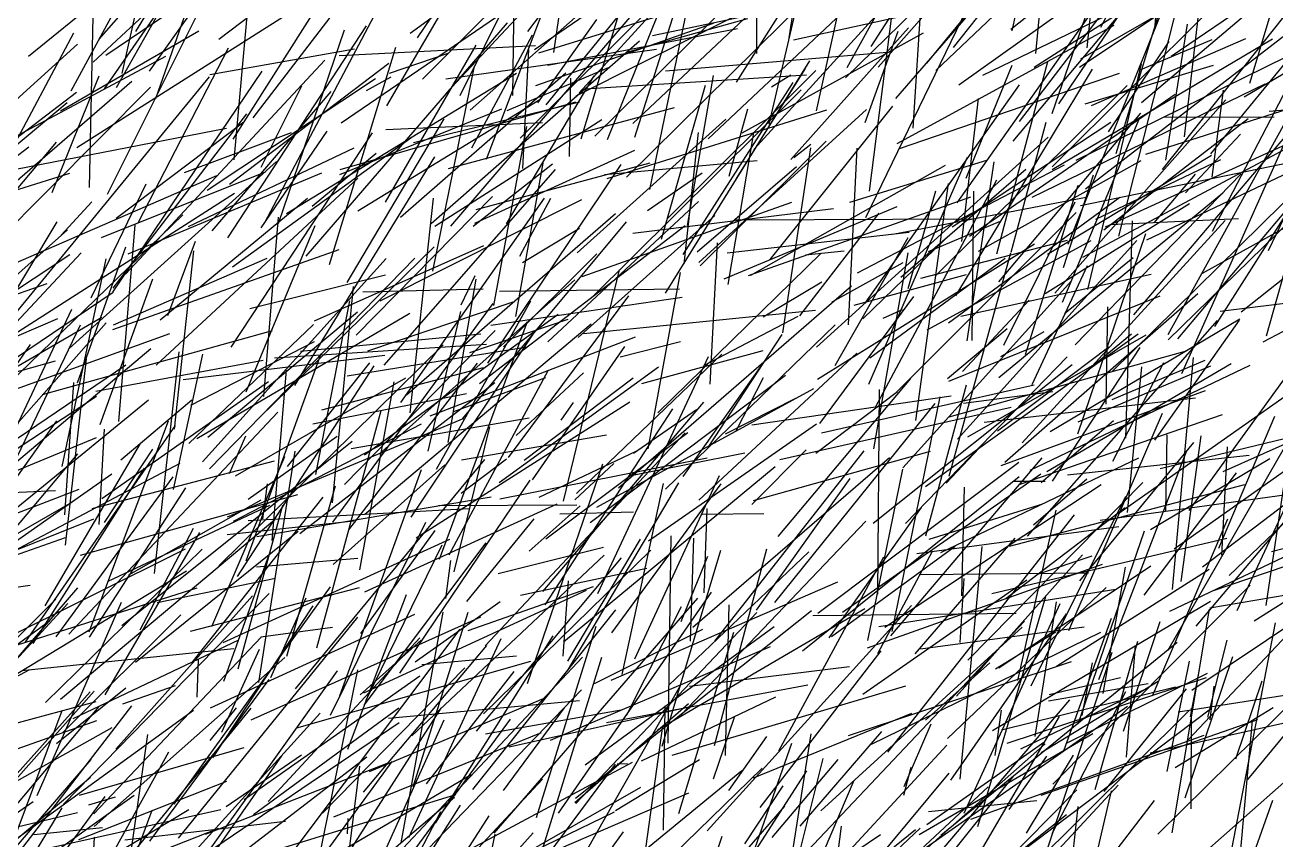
# Model space of a CAD drawing. Header units: metres. Extents: x 0 to 1019, y 0 to 619.
# Drawn here: x 664.8 to 769.9, y 360 to 428.6 of the extents above; entities that cross this region are included whole.
import ezdxf

# ---------------------------------------------------------------- set-up
doc = ezdxf.new("R2010")
doc.units = ezdxf.units.M

msp = doc.modelspace()

# ---------------------------------------------------------------- linework, layer by layer
at = {"color": 78}
for p, q in [((674.14, 428), (686.12, 447.96)), ((725.81, 407.52), (742.16, 416.76))]:
    msp.add_line(p, q, dxfattribs=at)
at = {"color": 142}
for p, q in [((671.06, 427.36), (686.02, 444.57)), ((756.64, 387.45), (772.21, 398.41))]:
    msp.add_line(p, q, dxfattribs=at)
at = {"color": 144}
for p, q in [((742.81, 426.66), (757.08, 444.74)), ((700.41, 416.48), (719.39, 421.62)), ((681.84, 387.2), (701.71, 395.49)), ((751.48, 374.64), (764.31, 382.82)), ((691.36, 350.79), (705.6, 370.19)), ((718.52, 347.18), (730.49, 365.84))]:
    msp.add_line(p, q, dxfattribs=at)
at = {"color": 194}
msp.add_line((747.74, 428.06), (751.51, 445), dxfattribs=at)
at = {"color": 32}
for p, q in [((749.73, 426.17), (751.63, 445.3)), ((729.02, 427.49), (730.92, 439.66)), ((716.65, 398.41), (726.83, 401.19)), ((769.54, 384.29), (788.3, 389.18)), ((646.97, 350.36), (665.51, 363.28))]:
    msp.add_line(p, q, dxfattribs=at)
at = {"color": 29}
for p, q in [((759.73, 428.22), (761.24, 444.75)), ((665.1, 425.95), (678.1, 436.46)), ((726.27, 379.36), (734.13, 390.43)), ((652.57, 350.44), (670.31, 365.33))]:
    msp.add_line(p, q, dxfattribs=at)
at = {"color": 12}
for p, q in [((697.8, 427.47), (707.95, 442.54)), ((752.46, 410.14), (760.49, 430.08)), ((731.74, 394.28), (749.61, 398.3)), ((719.95, 370.57), (735.45, 386.85))]:
    msp.add_line(p, q, dxfattribs=at)
at = {"color": 75}
for p, q in [((733.9, 424.98), (743.82, 443.09)), ((680.31, 391.25), (697.57, 408.94)), ((700.46, 384.01), (708.76, 399.51)), ((684.47, 373.27), (687.52, 392.74))]:
    msp.add_line(p, q, dxfattribs=at)
at = {"color": 133}
for p, q in [((672.5, 423.31), (683.19, 442.15)), ((693.52, 423.05), (695.57, 424.21)), ((686.39, 351.27), (700.9, 363.65))]:
    msp.add_line(p, q, dxfattribs=at)
at = {"color": 68}
for p, q in [((695.21, 421.75), (706.84, 441.67)), ((671.51, 423.19), (680.14, 435.67)), ((713.5, 415.98), (726.32, 417.16)), ((742.6, 365.06), (752.31, 379.05)), ((677.63, 357.3), (696.26, 369.91)), ((691.92, 360.55), (691.97, 361.85))]:
    msp.add_line(p, q, dxfattribs=at)
at = {"color": 253}
msp.add_line((711.37, 422.85), (728.96, 442.15), dxfattribs=at)
at = {"color": 201}
for p, q in [((741.35, 424.74), (759.72, 442.24)), ((703.7, 400.12), (714.91, 416.82)), ((765.98, 382.28), (773.9, 389.87)), ((693.03, 377.4), (699.29, 386.05)), ((751.11, 360.58), (757.3, 372.51))]:
    msp.add_line(p, q, dxfattribs=at)
at = {"color": 221}
for p, q in [((747.65, 428.2), (764.89, 441.98)), ((753.13, 417.2), (770.82, 425.9)), ((652.86, 379.66), (665.26, 381.46)), ((650.89, 357.97), (669.22, 362.35))]:
    msp.add_line(p, q, dxfattribs=at)
at = {"color": 151}
for p, q in [((670.54, 425.42), (687.14, 440.93)), ((718.62, 424.71), (737.58, 426.31)), ((748.86, 400.85), (753.31, 415.08)), ((731.58, 395.05), (739.49, 405.72))]:
    msp.add_line(p, q, dxfattribs=at)
at = {"color": 179}
for p, q in [((672.99, 424.48), (676.61, 440.85)), ((705.79, 422.63), (706.04, 441.3)), ((680.17, 393.91), (692.74, 404.44)), ((761.23, 381.1), (762.98, 400.61)), ((711.02, 388.64), (714.29, 391.68))]:
    msp.add_line(p, q, dxfattribs=at)
at = {"color": 150}
for p, q in [((675.28, 424.67), (686.99, 441.21)), ((733.76, 424.12), (744.77, 434.89)), ((727.53, 423.36), (729.15, 424.36)), ((740.49, 385.6), (743.91, 398.31)), ((671.5, 386.73), (675.57, 392.89)), ((658.55, 365.73), (670.86, 370.07))]:
    msp.add_line(p, q, dxfattribs=at)
at = {"color": 180}
for p, q in [((726.31, 426.16), (726.31, 440.93)), ((697.19, 395.96), (699.13, 414))]:
    msp.add_line(p, q, dxfattribs=at)
at = {"color": 64}
for p, q in [((736.48, 425.02), (750.28, 440.59)), ((725.29, 359.7), (728.51, 364.59))]:
    msp.add_line(p, q, dxfattribs=at)
at = {"color": 113}
for p, q in [((740.57, 425.35), (753.63, 441.24)), ((663.03, 416.24), (681.76, 419.88)), ((656.23, 388.43), (673.3, 399.98)), ((756.21, 391.9), (760.49, 400.17)), ((741.57, 358.85), (752.61, 371.82))]:
    msp.add_line(p, q, dxfattribs=at)
at = {"color": 206}
for p, q in [((668.7, 423.02), (677.5, 439.33)), ((678.56, 411.63), (692.46, 418.22)), ((699.39, 391.22), (707.3, 405.37)), ((760.76, 365.79), (762.64, 375.06))]:
    msp.add_line(p, q, dxfattribs=at)
at = {"color": 248}
for p, q in [((681.11, 427.36), (698.14, 440.34)), ((708.73, 425.19), (724.69, 428.27)), ((735.4, 405.18), (748.37, 423.54)), ((721.29, 409.48), (729.64, 416.66)), ((691.27, 372.17), (698.12, 391.18)), ((716.05, 375.26), (723.17, 390.67)), ((722.75, 367.99), (727.13, 384.53))]:
    msp.add_line(p, q, dxfattribs=at)
at = {"color": 189}
for p, q in [((737.99, 422.38), (753.24, 440.03)), ((760.87, 402.09), (773, 413.95)), ((756, 411.79), (766.78, 412.3)), ((749.89, 382.39), (754.48, 383.94)), ((662.66, 356.74), (667.95, 370.93)), ((740.58, 361.33), (750.51, 368.31))]:
    msp.add_line(p, q, dxfattribs=at)
at = {"color": 8}
for p, q in [((675.81, 422.39), (681.56, 438.77)), ((744.92, 409.55), (758.59, 417.16)), ((722.37, 398.36), (722.99, 410.24)), ((739.61, 375.69), (748.01, 385.41)), ((686.76, 358.28), (701.37, 377.77))]:
    msp.add_line(p, q, dxfattribs=at)
at = {"color": 249}
for p, q in [((701.38, 422.64), (709.48, 438.97)), ((683.23, 363.43), (697.98, 373.84))]:
    msp.add_line(p, q, dxfattribs=at)
at = {"color": 190}
for p, q in [((708.6, 421.85), (722.5, 438.94)), ((674.34, 411.98), (681.91, 426.64)), ((659.79, 390.08), (670.83, 397.34))]:
    msp.add_line(p, q, dxfattribs=at)
at = {"color": 170}
for p, q in [((715.87, 420.27), (735.27, 438.53)), ((670.23, 414.89), (670.55, 429.27)), ((743.96, 401.99), (746.25, 417.06)), ((707.46, 390.31), (715.22, 401.52)), ((712.87, 388.03), (731.08, 397.99)), ((742.32, 368.58), (755.65, 381.26)), ((684.02, 362.19), (696.23, 371.15))]:
    msp.add_line(p, q, dxfattribs=at)
at = {"color": 118}
for p, q in [((727.35, 420.21), (731.73, 439.08)), ((735.9, 426.74), (741.44, 435.32)), ((734.1, 413.65), (745.63, 417.2)), ((687.66, 369.47), (707.32, 375.07))]:
    msp.add_line(p, q, dxfattribs=at)
at = {"color": 159}
for p, q in [((747.83, 418.8), (764.29, 438.43)), ((692.79, 412.92), (708.08, 422.28)), ((704.21, 404.98), (706.97, 420.01))]:
    msp.add_line(p, q, dxfattribs=at)
at = {"color": 203}
for p, q in [((700.23, 422.86), (714.06, 437.65)), ((692.64, 402.49), (704.08, 414.13)), ((715.72, 390.69), (725.28, 392.6))]:
    msp.add_line(p, q, dxfattribs=at)
at = {"color": 146}
msp.add_line((707.63, 426.51), (723.24, 437.23), dxfattribs=at)
at = {"color": 193}
for p, q in [((753.42, 425.01), (772.75, 438)), ((661.28, 417.72), (676.64, 425.93)), ((753.04, 401.68), (766.99, 416.05)), ((735.63, 376.82), (738.56, 391.21)), ((761.44, 366.13), (769.69, 371.19))]:
    msp.add_line(p, q, dxfattribs=at)
at = {"color": 141}
for p, q in [((755.19, 428.38), (760.23, 437.85)), ((720.48, 411.69), (722.67, 424.32)), ((673.55, 382.32), (684.65, 388.63)), ((731.68, 362.5), (748.58, 377.93))]:
    msp.add_line(p, q, dxfattribs=at)
at = {"color": 99}
for p, q in [((756.48, 417.74), (762.53, 437.5)), ((723.67, 394.18), (729.59, 397.17)), ((652.49, 377.04), (672.12, 390.83)), ((722.66, 365.17), (724.42, 370.37)), ((763.61, 346.48), (769.65, 363.39))]:
    msp.add_line(p, q, dxfattribs=at)
at = {"color": 110}
for p, q in [((761.12, 425.93), (777.86, 437.4)), ((690.69, 386.77), (704.15, 405.15)), ((755.04, 373.53), (762.41, 392.71)), ((678.52, 356.69), (691.07, 374.26)), ((709.88, 355.43), (719.88, 373.03)), ((727.72, 354.45), (736.68, 360.5))]:
    msp.add_line(p, q, dxfattribs=at)
at = {"color": 176}
for p, q in [((767.71, 423.68), (771.8, 437.32)), ((753.48, 413.39), (773.21, 417.46)), ((693.19, 406.13), (703.32, 406.38)), ((720.72, 376.76), (721.01, 385.42)), ((656.06, 356.11), (670.63, 372.56))]:
    msp.add_line(p, q, dxfattribs=at)
at = {"color": 126}
for p, q in [((671.62, 426.02), (686.53, 436.16)), ((684.67, 411.51), (690.2, 419.62)), ((678.11, 398.75), (695.04, 400.81))]:
    msp.add_line(p, q, dxfattribs=at)
at = {"color": 81}
for p, q in [((697.19, 427.88), (709.74, 437.13)), ((735.76, 414.6), (738.29, 434.46)), ((687.96, 401.13), (703.1, 402.58)), ((685.78, 400.58), (703.58, 401.73))]:
    msp.add_line(p, q, dxfattribs=at)
at = {"color": 71}
for p, q in [((698.22, 424.01), (710.71, 436.57)), ((728.49, 402.69), (730.84, 418.24)), ((700.87, 382.58), (703.88, 394.77)), ((758.83, 380.61), (766.6, 390.91)), ((749.34, 373), (757.3, 388.94)), ((715.38, 370.55), (719.96, 379.68)), ((653.72, 367.09), (670.81, 371.69)), ((716.19, 353.67), (718.41, 369.64)), ((724.95, 355.97), (729.24, 368.19))]:
    msp.add_line(p, q, dxfattribs=at)
at = {"color": 4}
for p, q in [((743.27, 423.52), (762.37, 437.15)), ((703.34, 370.65), (717.4, 384.4))]:
    msp.add_line(p, q, dxfattribs=at)
at = {"color": 145}
for p, q in [((754.05, 426.65), (755.07, 436.25)), ((753.26, 394.19), (758.99, 411.03)), ((657.79, 368.37), (668.41, 379.92))]:
    msp.add_line(p, q, dxfattribs=at)
at = {"color": 91}
for p, q in [((682.4, 417.22), (684, 435.21)), ((752.4, 390.75), (767.65, 392.38)), ((721.7, 387.44), (726.9, 387.48))]:
    msp.add_line(p, q, dxfattribs=at)
at = {"color": 209}
for p, q in [((702.23, 421.39), (717.95, 435.33)), ((704.72, 388.72), (722.13, 392.17)), ((763.63, 358.73), (782.87, 375.78))]:
    msp.add_line(p, q, dxfattribs=at)
at = {"color": 184}
for p, q in [((703.58, 417.27), (710.64, 435.77)), ((731.25, 392.55), (738.12, 397.75)), ((669.39, 363.81), (683.22, 367.82))]:
    msp.add_line(p, q, dxfattribs=at)
at = {"color": 196}
for p, q in [((711.54, 419), (716.58, 435.72)), ((694.58, 392.48), (711.01, 407.14)), ((678.86, 374.97), (689.87, 388.87))]:
    msp.add_line(p, q, dxfattribs=at)
at = {"color": 17}
for p, q in [((715.36, 415.76), (735.35, 435.54)), ((760.39, 416.42), (770.58, 429.23)), ((767.24, 422.52), (771.61, 425.09)), ((692.22, 392.94), (707.17, 395.52)), ((681.46, 376.64), (700.5, 385.34)), ((706.45, 380.63), (717.07, 382.9))]:
    msp.add_line(p, q, dxfattribs=at)
at = {"color": 191}
for p, q in [((684, 420.75), (694.92, 435.06)), ((742.42, 398.6), (760.18, 405.8)), ((749.25, 391.13), (767.76, 399.97)), ((701.54, 358.91), (715.85, 366.58))]:
    msp.add_line(p, q, dxfattribs=at)
at = {"color": 5}
for p, q in [((709.26, 426.24), (710.42, 434.37)), ((705.43, 392.2), (715.54, 405.78)), ((753.88, 399.37), (757.78, 402.6)), ((686.81, 375.49), (690.91, 389.8)), ((741.77, 360.43), (761.6, 376.67)), ((698.56, 364.75), (705.9, 374.2))]:
    msp.add_line(p, q, dxfattribs=at)
at = {"color": 165}
for p, q in [((712.7, 419.21), (728.37, 434.69)), ((735.46, 412.36), (744.97, 432)), ((762.31, 414.45), (766.94, 419.39)), ((699.57, 388.16), (711.17, 388.21))]:
    msp.add_line(p, q, dxfattribs=at)
at = {"color": 18}
for p, q in [((716.05, 419.13), (720.85, 434.32)), ((729.91, 404.1), (736.59, 412.74)), ((709.85, 395.32), (710.9, 396.83))]:
    msp.add_line(p, q, dxfattribs=at)
at = {"color": 214}
msp.add_line((717.32, 414.73), (721.32, 434.23), dxfattribs=at)
at = {"color": 215}
for p, q in [((671.75, 414.33), (681.2, 433.24)), ((766.07, 358.55), (769.87, 378.3))]:
    msp.add_line(p, q, dxfattribs=at)
at = {"color": 171}
msp.add_line((691.39, 420.33), (709.99, 433.07), dxfattribs=at)
at = {"color": 49}
for p, q in [((722.22, 419), (737.17, 433.09)), ((729.41, 417.43), (730.84, 418.54)), ((681.53, 373.39), (685.32, 384.04)), ((755.4, 372.34), (757.27, 382.97)), ((683.81, 370.14), (703.12, 378.79)), ((664.54, 374.28), (682.36, 376.14))]:
    msp.add_line(p, q, dxfattribs=at)
at = {"color": 83}
for p, q in [((724.59, 423.76), (730.79, 433.54)), ((700.59, 411.64), (716, 429.62)), ((702.99, 398.43), (720.27, 411.69)), ((723.8, 409.4), (739.09, 411.14)), ((683.58, 386.9), (702.14, 387.9)), ((690.7, 348.11), (692.95, 366.25))]:
    msp.add_line(p, q, dxfattribs=at)
at = {"color": 238}
for p, q in [((726.05, 418.1), (739.72, 433.1)), ((741.29, 407.44), (757.4, 423.46)), ((712.31, 386.73), (728.72, 399.13)), ((732.57, 377.15), (742.97, 384.75)), ((685.24, 363.27), (697.99, 377.03)), ((675.05, 354.65), (689.62, 370.7))]:
    msp.add_line(p, q, dxfattribs=at)
at = {"color": 72}
for p, q in [((731.32, 421.33), (733.9, 433.13)), ((705.27, 411.84), (712.63, 424.28)), ((711.63, 407.41), (729.23, 413.66))]:
    msp.add_line(p, q, dxfattribs=at)
at = {"color": 11}
for p, q in [((745.3, 424.34), (763.46, 433.13)), ((672.19, 406.09), (684.74, 424.68)), ((756.09, 399.36), (774.04, 417.05)), ((667.93, 391.45), (671.64, 408.89)), ((687.55, 372.74), (703.46, 392.02)), ((719.94, 378.4), (722.17, 383.9)), ((688.72, 354.54), (692.77, 374.34)), ((703.51, 368.97), (714.89, 370.97))]:
    msp.add_line(p, q, dxfattribs=at)
at = {"color": 57}
for p, q in [((751.1, 421.12), (755.58, 434.04)), ((680.12, 414.68), (694.25, 424.07)), ((745.41, 395.17), (763.16, 397.21)), ((700.16, 380.34), (700.59, 383.53)), ((662.14, 375.79), (679.29, 381.25)), ((693.25, 364.05), (703.63, 376.39))]:
    msp.add_line(p, q, dxfattribs=at)
at = {"color": 233}
for p, q in [((753.53, 425.7), (766.5, 433.23)), ((708.57, 385.35), (720.51, 394.31)), ((691.94, 367.67), (696.86, 380.69))]:
    msp.add_line(p, q, dxfattribs=at)
at = {"color": 112}
for p, q in [((764.45, 417.72), (777.24, 433.35)), ((735.72, 398.35), (743.99, 417.45)), ((690.64, 388.37), (692.41, 406.57)), ((655.66, 380.95), (668.8, 388.46)), ((738.64, 363.81), (739.27, 366.16))]:
    msp.add_line(p, q, dxfattribs=at)
at = {"color": 98}
for p, q in [((682.32, 418.97), (691.06, 432.78)), ((751.66, 421.92), (758.54, 432.06)), ((742.47, 390.63), (747.64, 409.4)), ((730.57, 355.91), (734.49, 365.06)), ((731.13, 342.85), (733.4, 361.21))]:
    msp.add_line(p, q, dxfattribs=at)
at = {"color": 7}
for p, q in [((739.43, 419.89), (740.24, 432.48)), ((684.89, 397.32), (686.11, 412.41)), ((723.96, 364.21), (727.15, 368.74)), ((699.3, 355.5), (708.28, 365.14)), ((740.72, 362.44), (749.81, 363.37))]:
    msp.add_line(p, q, dxfattribs=at)
at = {"color": 21}
for p, q in [((743.14, 413.61), (756.33, 432.34)), ((673.21, 360.05), (686.71, 361.62))]:
    msp.add_line(p, q, dxfattribs=at)
at = {"color": 109}
for p, q in [((707.98, 426.21), (723.6, 431.04)), ((673.48, 409.33), (689.75, 416.14)), ((755.64, 396.68), (755.79, 404.85)), ((722.76, 376.76), (735.33, 392.76)), ((747.89, 390.2), (750.52, 390.21)), ((666.55, 371.6), (679.71, 384.49)), ((718.91, 373.05), (730.66, 384.27)), ((746.62, 374.52), (759.39, 383.1)), ((764.38, 370.13), (764.73, 372.98))]:
    msp.add_line(p, q, dxfattribs=at)
at = {"color": 204}
for p, q in [((711.12, 422.61), (729.39, 431.8)), ((657.74, 414.21), (669.15, 422.92)), ((768.08, 378.46), (777.67, 384.54))]:
    msp.add_line(p, q, dxfattribs=at)
at = {"color": 207}
for p, q in [((713.76, 418.92), (718.79, 431.43)), ((712.35, 405.56), (730.02, 423.12)), ((739.93, 382.36), (754.17, 382.49))]:
    msp.add_line(p, q, dxfattribs=at)
at = {"color": 237}
msp.add_line((717.53, 427.68), (736.42, 431.66), dxfattribs=at)
at = {"color": 131}
for p, q in [((729.39, 427.3), (746.92, 431.16)), ((686.11, 411.88), (691.67, 428.14)), ((683.57, 388.69), (691.04, 394))]:
    msp.add_line(p, q, dxfattribs=at)
at = {"color": 211}
for p, q in [((748.37, 420.45), (756.39, 430.95)), ((717.11, 412.95), (721.72, 416.14)), ((748.43, 389.95), (765.41, 395.82)), ((722.12, 360.8), (739.3, 379.76)), ((735.94, 368.09), (755.2, 377.51)), ((690.75, 361.98), (708.2, 369.08)), ((702.82, 353.29), (704.31, 360.52))]:
    msp.add_line(p, q, dxfattribs=at)
at = {"color": 34}
for p, q in [((749.61, 425.02), (759.66, 431.46)), ((667.85, 410.89), (670.44, 413.68)), ((676.82, 404.14), (679.15, 410.37)), ((736.91, 403.9), (738.55, 404.63)), ((757.37, 366.99), (758.11, 376.4)), ((701.5, 355.77), (720.59, 364.01))]:
    msp.add_line(p, q, dxfattribs=at)
at = {"color": 55}
for p, q in [((669.16, 418.26), (687.91, 430.13)), ((756.72, 410.81), (761.75, 430.66)), ((741.76, 384.21), (758.39, 392.17)), ((697.61, 375.02), (704.74, 380.09)), ((668, 369.07), (677.91, 378.98)), ((752.33, 368.19), (764.15, 374.05)), ((705.47, 349.83), (725.03, 365.87))]:
    msp.add_line(p, q, dxfattribs=at)
at = {"color": 153}
for p, q in [((706.41, 419.03), (718.05, 430.66)), ((663.29, 417.3), (668.92, 427.9)), ((652.72, 408.98), (668.37, 422.04)), ((761.36, 384.51), (779.67, 397.5)), ((708.53, 379.81), (719.25, 396.29)), ((671.06, 386.56), (671.5, 394.57))]:
    msp.add_line(p, q, dxfattribs=at)
at = {"color": 2}
for p, q in [((707.07, 428.01), (708.83, 430.34)), ((684.52, 395.55), (699.19, 409.91))]:
    msp.add_line(p, q, dxfattribs=at)
at = {"color": 59}
for p, q in [((751.12, 416.63), (764.49, 429.98)), ((659.04, 417.69), (669.23, 426.95)), ((731.71, 352.75), (742.47, 365.65))]:
    msp.add_line(p, q, dxfattribs=at)
at = {"color": 1}
for p, q in [((684.98, 411.94), (694.4, 429.81)), ((755.58, 411.59), (770.8, 418.54)), ((687.5, 398.26), (699.24, 417.46)), ((764.19, 370.35), (765.82, 376.83)), ((744.28, 361.78), (763.88, 368.85))]:
    msp.add_line(p, q, dxfattribs=at)
at = {"color": 65}
for p, q in [((707.89, 422.02), (712.85, 429.03)), ((691.3, 416.41), (711.09, 422.11)), ((705.02, 401.49), (712.86, 409.33)), ((696.31, 374.06), (707.27, 390.28)), ((752.12, 367.62), (756.11, 378.68)), ((716.61, 366.69), (727.91, 372.06))]:
    msp.add_line(p, q, dxfattribs=at)
at = {"color": 70}
for p, q in [((715.38, 426.28), (725.54, 429.11)), ((729.15, 417.25), (739.04, 428.32)), ((699.64, 383.65), (707.02, 403.63)), ((682.33, 386.85), (698.14, 395.03)), ((740.55, 359.43), (757.43, 371.29))]:
    msp.add_line(p, q, dxfattribs=at)
at = {"color": 202}
for p, q in [((758.63, 422.03), (767.35, 429.45)), ((683.7, 404.73), (695.1, 407.54)), ((707.03, 373.19), (713.36, 391.66))]:
    msp.add_line(p, q, dxfattribs=at)
at = {"color": 13}
for p, q in [((762.22, 419.15), (763.44, 429.65)), ((746.47, 409.32), (750.75, 425.49)), ((731.3, 401.48), (750.79, 419.13)), ((746.53, 394.45), (755.86, 401.49))]:
    msp.add_line(p, q, dxfattribs=at)
at = {"color": 158}
for p, q in [((764.59, 411.23), (774.15, 429.63)), ((738.78, 386.65), (752.38, 400.67))]:
    msp.add_line(p, q, dxfattribs=at)
at = {"color": 122}
for p, q in [((667.79, 421.35), (679.41, 428.08)), ((670.38, 405.63), (675, 415.2)), ((672.21, 402.96), (691.21, 409.68)), ((766.79, 357.45), (767.95, 370.08))]:
    msp.add_line(p, q, dxfattribs=at)
at = {"color": 136}
msp.add_line((681.85, 410.66), (693.5, 428.5), dxfattribs=at)
at = {"color": 108}
for p, q in [((688.45, 409.13), (705.34, 428.74)), ((751.12, 416.42), (769.61, 427.4)), ((766.99, 404.44), (772.49, 408.81)), ((658.01, 397.68), (667.37, 400.32)), ((736.06, 386.67), (752.78, 400)), ((743.38, 376.65), (743.72, 382.03)), ((711.1, 363.1), (726.29, 379.15))]:
    msp.add_line(p, q, dxfattribs=at)
at = {"color": 74}
for p, q in [((707.72, 423.47), (722.66, 428.7)), ((704.64, 390.1), (718.05, 399.81)), ((714.05, 373.48), (733.1, 381.75))]:
    msp.add_line(p, q, dxfattribs=at)
at = {"color": 38}
for p, q in [((725.07, 419.48), (740.3, 427.89)), ((753.88, 421.94), (764.67, 425.17)), ((744.04, 393.92), (759.02, 402.5)), ((711.14, 389.18), (723.37, 400.89)), ((712.66, 373.19), (721.77, 377.77)), ((653.56, 347.28), (670.38, 366.81))]:
    msp.add_line(p, q, dxfattribs=at)
at = {"color": 192}
for p, q in [((735.4, 420.35), (738.17, 428.03)), ((654.44, 410.16), (665.14, 418.32)), ((700.36, 393.47), (702.71, 407.18)), ((746.83, 391.53), (763.99, 397.82)), ((707.73, 357.44), (713.27, 375.41)), ((680.37, 368.4), (682.6, 371.16)), ((739.67, 350.61), (753.19, 364.24))]:
    msp.add_line(p, q, dxfattribs=at)
at = {"color": 224}
for p, q in [((738.09, 418.6), (756.32, 428.54)), ((689, 395.03), (701.9, 397.58))]:
    msp.add_line(p, q, dxfattribs=at)
at = {"color": 76}
for p, q in [((753.9, 414.79), (771.03, 427.99)), ((735.79, 400.58), (747.17, 408.96)), ((678.74, 396.59), (689.14, 401.95))]:
    msp.add_line(p, q, dxfattribs=at)
at = {"color": 47}
msp.add_line((760.67, 417.2), (762.48, 428.63), dxfattribs=at)
at = {"color": 185}
msp.add_line((769.29, 409.6), (778.22, 428.33), dxfattribs=at)
at = {"color": 87}
for p, q in [((691.22, 425.98), (707.7, 426.82)), ((742.32, 398.83), (747.32, 403.05)), ((732.38, 377.04), (740.13, 388)), ((709.75, 387.45), (715.95, 387.62)), ((696.41, 359.79), (699.96, 379.19))]:
    msp.add_line(p, q, dxfattribs=at)
at = {"color": 177}
for p, q in [((695.11, 413.65), (702.73, 426.87)), ((691.28, 415.99), (704.89, 421.5)), ((721.43, 408.59), (735.51, 421.46)), ((725.59, 407.5), (744.29, 414.11)), ((701.6, 395.46), (715.36, 412.02))]:
    msp.add_line(p, q, dxfattribs=at)
at = {"color": 128}
for p, q in [((698.95, 411.87), (716.43, 427.22)), ((758.99, 417.71), (775.25, 422.89)), ((713.72, 415.65), (732.17, 421.42)), ((659.63, 385.81), (669.37, 389.52))]:
    msp.add_line(p, q, dxfattribs=at)
at = {"color": 139}
for p, q in [((702.35, 418.24), (707.44, 427.73)), ((699.26, 411.65), (713.29, 420.62)), ((670.76, 397.77), (684.82, 400.37))]:
    msp.add_line(p, q, dxfattribs=at)
at = {"color": 124}
for p, q in [((754.43, 421.8), (767.38, 427.43)), ((656.15, 404), (675.35, 423.32)), ((750.2, 390.08), (756.27, 395.3))]:
    msp.add_line(p, q, dxfattribs=at)
at = {"color": 48}
for p, q in [((755.84, 419.58), (760.94, 427.18)), ((750.71, 409.28), (764.51, 417.62)), ((660.85, 400.88), (667.53, 412)), ((677.39, 394.59), (678.99, 409.58)), ((743.71, 362.29), (751.79, 379.93)), ((747.34, 368.17), (764.09, 373.69)), ((690.37, 341.49), (707.5, 360.64))]:
    msp.add_line(p, q, dxfattribs=at)
at = {"color": 226}
for p, q in [((758.5, 424.78), (764.55, 427.33)), ((652.43, 352.55), (670.28, 372.48)), ((692.39, 353.19), (700.02, 370.15)), ((740.58, 347.31), (756.65, 364.66))]:
    msp.add_line(p, q, dxfattribs=at)
at = {"color": 241}
for p, q in [((680.35, 424.39), (692.51, 426.54)), ((670.46, 387.91), (685.78, 391.92)), ((697.42, 364.52), (702.04, 379.19)), ((735.56, 348.85), (752.31, 362.19))]:
    msp.add_line(p, q, dxfattribs=at)
at = {"color": 244}
for p, q in [((690.41, 408.43), (695.97, 426.69)), ((750.95, 394.37), (766.87, 403.85)), ((761.95, 381.76), (763.64, 394.03)), ((762.85, 372.64), (781.49, 385.13)), ((749.69, 368.75), (751.49, 380.05))]:
    msp.add_line(p, q, dxfattribs=at)
at = {"color": 10}
for p, q in [((695.43, 424.5), (700.36, 426.18)), ((684.65, 416.61), (688.07, 423.45)), ((692.84, 353.22), (711.56, 372.67))]:
    msp.add_line(p, q, dxfattribs=at)
at = {"color": 90}
for p, q in [((700.18, 424.02), (717.86, 426.52)), ((742.03, 353.8), (751.73, 370.42))]:
    msp.add_line(p, q, dxfattribs=at)
at = {"color": 95}
for p, q in [((706.63, 416.49), (707.15, 426.49)), ((666.3, 397.5), (685.6, 402.87))]:
    msp.add_line(p, q, dxfattribs=at)
at = {"color": 101}
for p, q in [((673.26, 407.61), (690.02, 425.59)), ((655.92, 370.5), (666.88, 378.46)), ((746.36, 374.44), (751.43, 377.55))]:
    msp.add_line(p, q, dxfattribs=at)
at = {"color": 229}
for p, q in [((682.01, 415.17), (695.39, 425.34)), ((720.2, 408.49), (721.41, 419.53))]:
    msp.add_line(p, q, dxfattribs=at)
at = {"color": 255}
for p, q in [((699.09, 407.86), (702.57, 425.1)), ((684.79, 387.05), (685.18, 389.97)), ((693.38, 380.91), (709.52, 388.3)), ((674.11, 374.99), (687.78, 386)), ((663.99, 358.74), (681.27, 362.6))]:
    msp.add_line(p, q, dxfattribs=at)
at = {"color": 15}
for p, q in [((705.33, 421.38), (713.83, 424.98)), ((736.13, 392.92), (739.02, 409.39)), ((693.29, 372.4), (711.99, 381.05)), ((740.05, 376.11), (753.8, 377.95)), ((754.72, 364.27), (758.31, 376.74)), ((727.59, 360.24), (733.12, 366.81))]:
    msp.add_line(p, q, dxfattribs=at)
at = {"color": 156}
for p, q in [((718.62, 406), (730.74, 425.54)), ((743.45, 404.07), (759.43, 407.6)), ((684.26, 383.01), (692.77, 383.74))]:
    msp.add_line(p, q, dxfattribs=at)
at = {"color": 119}
for p, q in [((718.81, 412.33), (731.27, 424.74)), ((738.39, 407.37), (748.89, 416.43)), ((762.53, 368.45), (775.66, 382.4)), ((668.64, 352.45), (676.9, 367.46))]:
    msp.add_line(p, q, dxfattribs=at)
at = {"color": 86}
for p, q in [((724.6, 415.66), (730.39, 424.9)), ((657.92, 382.92), (675.18, 397.03)), ((760.19, 391.27), (778.24, 395.65)), ((662.8, 383.77), (677.85, 391.72))]:
    msp.add_line(p, q, dxfattribs=at)
at = {"color": 123}
for p, q in [((743.03, 405.78), (754.5, 424.85)), ((721.54, 408.3), (732.13, 418.8)), ((657.39, 401.87), (668.58, 409.25)), ((701.48, 391.99), (713.67, 394.09)), ((682.72, 374.43), (686.48, 388.19))]:
    msp.add_line(p, q, dxfattribs=at)
at = {"color": 173}
for p, q in [((743.88, 415.67), (747.76, 425.17)), ((655.96, 408.38), (673.78, 423.84)), ((671.25, 410.69), (685.03, 416.22)), ((715.89, 411.06), (732.75, 413.13)), ((685.59, 385.23), (686.78, 399.54))]:
    msp.add_line(p, q, dxfattribs=at)
at = {"color": 46}
for p, q in [((754.1, 406.32), (758.63, 425.29)), ((668.53, 401.36), (685.94, 417.09))]:
    msp.add_line(p, q, dxfattribs=at)
at = {"color": 235}
for p, q in [((664.02, 404.3), (680.33, 424.2)), ((731.43, 379.12), (748.32, 391.8))]:
    msp.add_line(p, q, dxfattribs=at)
at = {"color": 167}
for p, q in [((667.1, 414.48), (671.04, 424.27)), ((719.75, 362.27), (724.38, 377.51)), ((726.01, 365.27), (739.33, 370.69))]:
    msp.add_line(p, q, dxfattribs=at)
at = {"color": 138}
for p, q in [((686.78, 412.7), (706.12, 424.5)), ((750.52, 405.98), (762.66, 413.56)), ((672.25, 403.35), (685.15, 408.96)), ((738.58, 391.34), (752.75, 407.04)), ((725.87, 394.95), (742.62, 397.37))]:
    msp.add_line(p, q, dxfattribs=at)
at = {"color": 178}
for p, q in [((696.37, 412.4), (710.26, 424.53)), ((764.55, 415.75), (765.5, 423.09)), ((757.31, 393.81), (757.87, 412.1)), ((742.45, 395.6), (762.4, 401.17)), ((715, 373.95), (718.46, 390))]:
    msp.add_line(p, q, dxfattribs=at)
at = {"color": 104}
for p, q in [((710.56, 417.51), (710.67, 424.08)), ((691.87, 406.92), (700.02, 420.66)), ((682, 390.84), (683.37, 394.02)), ((750.87, 372.26), (756.85, 373.7))]:
    msp.add_line(p, q, dxfattribs=at)
at = {"color": 88}
for p, q in [((711.83, 423.18), (730.48, 424.38)), ((662.07, 387.93), (669.48, 403.34)), ((653.3, 384.28), (665.27, 401.7)), ((658.63, 351.63), (673.78, 371.32)), ((705.02, 364.19), (710.15, 371.16))]:
    msp.add_line(p, q, dxfattribs=at)
at = {"color": 152}
for p, q in [((720.12, 409.27), (729.35, 423.72)), ((672.86, 392.01), (678.83, 397.03)), ((764.58, 380.98), (776.55, 385.04)), ((767.55, 365.12), (774.98, 374.13))]:
    msp.add_line(p, q, dxfattribs=at)
at = {"color": 195}
for p, q in [((738.28, 418.18), (756.77, 424.52)), ((739.74, 384.13), (756.71, 386.39)), ((704.24, 360.6), (721.34, 380.38))]:
    msp.add_line(p, q, dxfattribs=at)
at = {"color": 222}
msp.add_line((749.42, 414.08), (769.01, 423.62), dxfattribs=at)
at = {"color": 166}
for p, q in [((680.54, 411.25), (690.54, 422.97)), ((689.76, 396.21), (703.34, 399.77))]:
    msp.add_line(p, q, dxfattribs=at)
at = {"color": 130}
for p, q in [((718.3, 410.55), (722, 423.51)), ((740.08, 407.28), (752.4, 410.48)), ((756.14, 397.07), (763.97, 400.39)), ((765.37, 383.97), (765.84, 393.09))]:
    msp.add_line(p, q, dxfattribs=at)
at = {"color": 212}
for p, q in [((744.16, 410.8), (761.44, 422.74)), ((671.12, 394.98), (675.57, 407.21)), ((714.12, 377.46), (723.3, 389.99)), ((681.3, 347.04), (695.67, 366.63)), ((659.16, 346.78), (671.55, 363.7))]:
    msp.add_line(p, q, dxfattribs=at)
at = {"color": 187}
msp.add_line((769.33, 421.31), (786.38, 422.77), dxfattribs=at)
at = {"color": 82}
msp.add_line((697.46, 418.68), (711.39, 422.1), dxfattribs=at)
at = {"color": 93}
msp.add_line((723.98, 415.86), (725.55, 421.52), dxfattribs=at)
at = {"color": 16}
for p, q in [((727.41, 408.84), (737.72, 421.72)), ((742.7, 411.59), (756.03, 420.38)), ((668.04, 363.04), (685.34, 380.75)), ((736.56, 377.98), (756.46, 381.12)), ((698.15, 374.8), (706.11, 375.51))]:
    msp.add_line(p, q, dxfattribs=at)
at = {"color": 198}
for p, q in [((743.53, 410.35), (744.92, 422.38)), ((688.94, 413.33), (694.33, 417.77)), ((663.85, 408.48), (680.93, 415.91)), ((670.61, 362.25), (684.66, 377.08))]:
    msp.add_line(p, q, dxfattribs=at)
at = {"color": 135}
for p, q in [((751.33, 406), (765.7, 422.27)), ((711.74, 402.63), (731.24, 404.57))]:
    msp.add_line(p, q, dxfattribs=at)
at = {"color": 27}
for p, q in [((757.98, 404.2), (773.11, 422.04)), ((661.96, 390.03), (675.39, 401.36)), ((657.07, 378.01), (669.25, 392.5)), ((753.64, 370.49), (754.51, 374.93))]:
    msp.add_line(p, q, dxfattribs=at)
at = {"color": 231}
for p, q in [((769.12, 402.42), (774.52, 421.68)), ((754.77, 412.22), (765.27, 417.26)), ((740.62, 402.92), (754.39, 410.44)), ((706.76, 391.97), (715.92, 398.89)), ((769.08, 379.76), (771.9, 398.63)), ((759.53, 372.16), (765.88, 387.05)), ((671.55, 372.25), (679.51, 385.89)), ((707.34, 347.18), (726.76, 366.08))]:
    msp.add_line(p, q, dxfattribs=at)
at = {"color": 25}
for p, q in [((672.22, 406.42), (683.45, 421.08)), ((760, 360.54), (777.61, 377.94)), ((750.22, 357.75), (756.16, 375.82))]:
    msp.add_line(p, q, dxfattribs=at)
at = {"color": 62}
for p, q in [((672.47, 412.33), (683.19, 420.41)), ((723.9, 406.75), (726.04, 419.5)), ((702.61, 411.9), (716.05, 418.03)), ((748.47, 367.69), (759.05, 372.77)), ((691.43, 358.05), (699.79, 371.11))]:
    msp.add_line(p, q, dxfattribs=at)
at = {"color": 39}
msp.add_line((711.22, 409.39), (723.71, 420.64), dxfattribs=at)
at = {"color": 84}
for p, q in [((746.62, 406.97), (758.55, 421.14)), ((678.22, 416.16), (687.22, 419.52)), ((706.4, 409.12), (709, 413.99)), ((737.31, 367.41), (752.98, 387.38))]:
    msp.add_line(p, q, dxfattribs=at)
at = {"color": 20}
for p, q in [((747.66, 409.47), (750.62, 420.39)), ((666.5, 379.71), (674.51, 393.38))]:
    msp.add_line(p, q, dxfattribs=at)
at = {"color": 208}
for p, q in [((751.97, 405.26), (758.49, 420.77)), ((693.34, 392.43), (709.6, 404.25)), ((742.22, 390.05), (744.97, 392.99)), ((707.79, 361.93), (712.81, 378.01)), ((679.29, 372.04), (679.38, 375.22))]:
    msp.add_line(p, q, dxfattribs=at)
at = {"color": 31}
msp.add_line((755.45, 411.34), (767.58, 420.71), dxfattribs=at)
at = {"color": 160}
for p, q in [((760.44, 420.8), (769.77, 420.84)), ((759.74, 393.65), (766.85, 403.73)), ((766.66, 379.32), (773.48, 394.03))]:
    msp.add_line(p, q, dxfattribs=at)
at = {"color": 163}
for p, q in [((760.85, 402.54), (771, 420.91)), ((679.72, 391.82), (695.15, 408.92)), ((664.02, 400.54), (672.22, 406.1))]:
    msp.add_line(p, q, dxfattribs=at)
at = {"color": 102}
for p, q in [((761.67, 402.16), (777.44, 420.9)), ((695.12, 419.76), (708.28, 420.36)), ((737.68, 377.56), (741.71, 397.29)), ((727.82, 380), (741.28, 396.74)), ((691.51, 346.52), (699.74, 362.42)), ((718.57, 346.09), (723.4, 360.36))]:
    msp.add_line(p, q, dxfattribs=at)
at = {"color": 140}
for p, q in [((682.14, 401.47), (694, 419.5)), ((728.14, 367.52), (736.97, 383.83))]:
    msp.add_line(p, q, dxfattribs=at)
at = {"color": 54}
for p, q in [((759.06, 410.5), (778.5, 419.77)), ((681.09, 383.09), (699.95, 401.67)), ((747.22, 380.35), (757.24, 387.99)), ((665.83, 363.78), (672.93, 380.03)), ((762.74, 370.38), (763.5, 374.37))]:
    msp.add_line(p, q, dxfattribs=at)
at = {"color": 9}
for p, q in [((764.77, 403.22), (775.2, 419.65)), ((715.95, 392.55), (721.23, 396.22)), ((690.47, 370.52), (698.5, 386.77)), ((677.34, 363.06), (690.48, 381.31)), ((678.73, 377.59), (692.93, 381.27)), ((737.9, 352.98), (747.9, 365.42))]:
    msp.add_line(p, q, dxfattribs=at)
at = {"color": 66}
for p, q in [((657.83, 407.22), (667.46, 418.71)), ((703.94, 403.33), (720.03, 405.67)), ((759.37, 386.13), (769.4, 392.1)), ((689.8, 362.3), (701.76, 374.52)), ((711.01, 363.18), (720.56, 371.51))]:
    msp.add_line(p, q, dxfattribs=at)
at = {"color": 19}
for p, q in [((682.26, 408.23), (697.23, 419.06)), ((757.11, 369.19), (760.19, 378.41))]:
    msp.add_line(p, q, dxfattribs=at)
at = {"color": 36}
for p, q in [((762.01, 399.26), (770.87, 419.19)), ((765.24, 404.5), (777.17, 405.99)), ((762.62, 387.74), (774.37, 404.01)), ((726.57, 362.76), (736.75, 375.94)), ((673.05, 371.49), (677.47, 373.02))]:
    msp.add_line(p, q, dxfattribs=at)
at = {"color": 129}
for p, q in [((734.01, 403.34), (734.74, 418.21)), ((670.21, 377.54), (676.86, 395.29)), ((726.01, 388.59), (740.89, 392.72)), ((766.54, 366.85), (768.76, 373.43))]:
    msp.add_line(p, q, dxfattribs=at)
at = {"color": 213}
for p, q in [((753.7, 409.03), (770.84, 418.2)), ((706.04, 404.06), (708.38, 417.12)), ((748.59, 393.42), (765.66, 412.11)), ((693.36, 387.44), (712.38, 403.44)), ((706.07, 394.05), (711.75, 399.32)), ((701.93, 380.1), (707.6, 387.04)), ((702.44, 364.27), (714.45, 379.38))]:
    msp.add_line(p, q, dxfattribs=at)
at = {"color": 174}
for p, q in [((694.99, 399.96), (709.4, 416.42)), ((672.95, 378.06), (692.31, 393.57)), ((761.7, 370.81), (778.91, 373.49)), ((679.98, 360.52), (695.33, 366.53))]:
    msp.add_line(p, q, dxfattribs=at)
at = {"color": 115}
for p, q in [((702.46, 411.64), (709.13, 416.89)), ((744.39, 402.02), (744.54, 414.58)), ((669.24, 398.48), (673.3, 409.91)), ((746.03, 380.77), (765.79, 385.4))]:
    msp.add_line(p, q, dxfattribs=at)
at = {"color": 181}
for p, q in [((702.72, 413.05), (717.35, 416.97)), ((692.95, 382.74), (695.83, 398.56))]:
    msp.add_line(p, q, dxfattribs=at)
at = {"color": 105}
for p, q in [((734.77, 407.71), (752.14, 416.81)), ((728.08, 385.54), (739.25, 398.84))]:
    msp.add_line(p, q, dxfattribs=at)
at = {"color": 147}
for p, q in [((662.87, 414.32), (668.59, 416.11)), ((737.06, 377.92), (755.24, 389.93))]:
    msp.add_line(p, q, dxfattribs=at)
at = {"color": 41}
for p, q in [((675.83, 399.97), (692.79, 415.68)), ((763.75, 407.68), (772.4, 412.49)), ((743.17, 393.73), (758.23, 410.43)), ((750.8, 371.75), (759.17, 373.2))]:
    msp.add_line(p, q, dxfattribs=at)
at = {"color": 157}
for p, q in [((736.26, 396.44), (746.47, 415.54)), ((663.2, 402.12), (682.42, 414.41)), ((659.52, 400.41), (667.57, 403.87))]:
    msp.add_line(p, q, dxfattribs=at)
at = {"color": 234}
for p, q in [((739.65, 395.31), (742.41, 415.24)), ((687.9, 385.8), (704.3, 398.5))]:
    msp.add_line(p, q, dxfattribs=at)
at = {"color": 250}
for p, q in [((752.06, 408.18), (754.59, 415.97)), ((753.3, 395.2), (764.43, 399.91))]:
    msp.add_line(p, q, dxfattribs=at)
at = {"color": 53}
for p, q in [((759.67, 411.93), (763.15, 416.02)), ((689.26, 390.76), (692.1, 405.36)), ((684.64, 377.12), (690.64, 377.94)), ((660.48, 354.17), (673.99, 363.8))]:
    msp.add_line(p, q, dxfattribs=at)
at = {"color": 242}
msp.add_line((737.73, 410.96), (753.98, 414.08), dxfattribs=at)
at = {"color": 216}
for p, q in [((739.02, 406.41), (741.34, 414.61)), ((743.57, 399.42), (749.18, 405.42)), ((689.34, 376.19), (694.73, 396.16)), ((710.03, 375.49), (710.48, 381.82)), ((714.43, 362.53), (721.49, 366.81)), ((669.93, 347.76), (670.66, 360.28))]:
    msp.add_line(p, q, dxfattribs=at)
at = {"color": 245}
for p, q in [((742.4, 403.51), (756.8, 414.09)), ((760.84, 375.97), (770.63, 393.04)), ((667.43, 377.12), (677.27, 390.58)), ((708.98, 368.44), (727.46, 376.3)), ((729.39, 354.09), (742.25, 368.01))]:
    msp.add_line(p, q, dxfattribs=at)
at = {"color": 148}
for p, q in [((746.64, 398.91), (765.46, 414.44)), ((765.47, 391.01), (775.1, 395.34)), ((700.88, 348.19), (714.44, 366.41))]:
    msp.add_line(p, q, dxfattribs=at)
at = {"color": 30}
for p, q in [((676.18, 403.77), (688.54, 413.99)), ((691.89, 399.07), (707, 401.51)), ((755.49, 364.11), (762.39, 372.74))]:
    msp.add_line(p, q, dxfattribs=at)
at = {"color": 111}
for p, q in [((694.66, 405.38), (711.61, 413.89)), ((691.65, 389.93), (704.33, 402.88)), ((731.01, 378.9), (748.09, 379.12))]:
    msp.add_line(p, q, dxfattribs=at)
at = {"color": 58}
for p, q in [((696.38, 396.83), (708.45, 414.01)), ((690.71, 383.2), (700.09, 391.58)), ((684.29, 385.56), (703.98, 388.88))]:
    msp.add_line(p, q, dxfattribs=at)
at = {"color": 56}
for p, q in [((708.73, 401.92), (721.39, 413.72)), ((747.06, 401.65), (753.04, 413.68)), ((740.73, 409.52), (746.68, 412.04)), ((757.45, 387.58), (758.64, 399.83)), ((761.01, 379.27), (777.56, 387.16))]:
    msp.add_line(p, q, dxfattribs=at)
at = {"color": 168}
for p, q in [((723.56, 407.21), (738.08, 413.29)), ((649.17, 400.82), (666.69, 406.81)), ((655.44, 368.42), (667.4, 380.29))]:
    msp.add_line(p, q, dxfattribs=at)
at = {"color": 117}
for p, q in [((658.66, 393.76), (678.07, 412.6)), ((651.23, 389.79), (669.53, 409.4)), ((678.57, 393.38), (689.06, 403.39)), ((723.66, 367.14), (723.97, 379.81)), ((670.62, 361.17), (686.66, 375.37)), ((675.31, 359.93), (685.33, 373.54)), ((672.96, 357.8), (683.82, 371.13))]:
    msp.add_line(p, q, dxfattribs=at)
at = {"color": 51}
for p, q in [((696.87, 397.45), (714.42, 412.7)), ((701.46, 405.02), (702.65, 407.49)), ((740.77, 385.32), (750.34, 388.31)), ((750.18, 367.38), (760.01, 373.4)), ((738.69, 364.53), (740.96, 369.81))]:
    msp.add_line(p, q, dxfattribs=at)
at = {"color": 188}
for p, q in [((711.3, 402.28), (722.77, 412.53)), ((663.56, 373.67), (678.39, 382.68))]:
    msp.add_line(p, q, dxfattribs=at)
at = {"color": 77}
for p, q in [((724.55, 412.18), (744.31, 412.26)), ((698.68, 392.72), (701.43, 404.47)), ((746.8, 400.7), (750.45, 402.78)), ((697.69, 385.43), (715.62, 396.88))]:
    msp.add_line(p, q, dxfattribs=at)
at = {"color": 50}
for p, q in [((737.98, 397.63), (753.14, 412.78)), ((693.61, 401.17), (705.84, 405.29)), ((671.26, 388.74), (685.28, 398.59)), ((745.27, 344.5), (759.7, 363.35))]:
    msp.add_line(p, q, dxfattribs=at)
at = {"color": 175}
for p, q in [((651.89, 396.69), (668.4, 411.33)), ((752.52, 377.64), (760.37, 395.92)), ((718.85, 368.19), (719.1, 385.61)), ((705.2, 357.99), (716.56, 364.47))]:
    msp.add_line(p, q, dxfattribs=at)
at = {"color": 230}
for p, q in [((672.71, 395.22), (674.08, 411.76)), ((698.85, 395.71), (716.11, 402.34)), ((695.35, 370.27), (711.41, 371.77))]:
    msp.add_line(p, q, dxfattribs=at)
at = {"color": 186}
for p, q in [((683.4, 397.71), (689.19, 411.71)), ((717.99, 395.96), (731.71, 409.37)), ((730.15, 375.94), (748.33, 390.61))]:
    msp.add_line(p, q, dxfattribs=at)
at = {"color": 223}
for p, q in [((706.61, 408.6), (711.39, 411.48)), ((750.66, 391.03), (766.15, 400.1)), ((704.57, 382.43), (713.43, 384.66)), ((697.33, 368.79), (713.47, 383.97))]:
    msp.add_line(p, q, dxfattribs=at)
at = {"color": 97}
msp.add_line((689.14, 403.68), (703.37, 410.01), dxfattribs=at)
at = {"color": 61}
msp.add_line((731.39, 398.78), (749.63, 410.15), dxfattribs=at)
at = {"color": 125}
for p, q in [((732.87, 399.92), (739.01, 410.7)), ((724.56, 394.44), (726.85, 398.92)), ((743.39, 365.16), (745.23, 384.7)), ((746.73, 355.13), (762.63, 370.91))]:
    msp.add_line(p, q, dxfattribs=at)
at = {"color": 225}
for p, q in [((735.21, 403.84), (742.11, 410.55)), ((710.4, 374.26), (719.74, 390.06)), ((749.53, 386.53), (754.02, 390.4))]:
    msp.add_line(p, q, dxfattribs=at)
at = {"color": 134}
for p, q in [((730.4, 409.24), (733.64, 409.57)), ((763.74, 383), (774.2, 390.96)), ((683.3, 358.41), (701.02, 363.85))]:
    msp.add_line(p, q, dxfattribs=at)
at = {"color": 240}
for p, q in [((752.15, 404.3), (757.92, 409)), ((679.26, 393.78), (697.15, 404.32)), ((669.47, 383.98), (687.73, 389.09)), ((759.34, 367.37), (772.39, 370.29)), ((670.19, 363), (672.43, 363.66))]:
    msp.add_line(p, q, dxfattribs=at)
at = {"color": 199}
for p, q in [((710.06, 388.52), (714.77, 407.97)), ((717.21, 385.19), (731.32, 395.02)), ((674.5, 377.7), (678.97, 386.26)), ((747.51, 362.59), (750.67, 367.09))]:
    msp.add_line(p, q, dxfattribs=at)
at = {"color": 89}
for p, q in [((732.63, 405.28), (738.59, 408.6)), ((668.49, 377.34), (686.07, 396))]:
    msp.add_line(p, q, dxfattribs=at)
at = {"color": 172}
for p, q in [((749.44, 398.34), (754.07, 408.33)), ((658.09, 346.48), (667.94, 362.73))]:
    msp.add_line(p, q, dxfattribs=at)
at = {"color": 169}
for p, q in [((717.18, 392.93), (719.88, 407.76)), ((765.12, 384.56), (769.82, 395.66)), ((734.01, 368.83), (752.73, 375.05)), ((681.72, 362.86), (688.06, 367.2))]:
    msp.add_line(p, q, dxfattribs=at)
at = {"color": 100}
msp.add_line((726.84, 404.03), (731.76, 406.97), dxfattribs=at)
at = {"color": 154}
for p, q in [((734.47, 405), (743.91, 407.58)), ((667.55, 355.71), (681.1, 361.04))]:
    msp.add_line(p, q, dxfattribs=at)
at = {"color": 137}
for p, q in [((768.83, 401.91), (779.12, 407.34)), ((700.84, 396.07), (708.56, 398.92)), ((703.47, 376.36), (720.29, 394.28)), ((693.31, 371.38), (703.57, 385.01))]:
    msp.add_line(p, q, dxfattribs=at)
at = {"color": 121}
for p, q in [((704.69, 406.18), (719.81, 406.38)), ((737.55, 377.19), (750.28, 392.17)), ((693.48, 371.78), (699.87, 384.85)), ((656.58, 369.73), (665.16, 374.35)), ((720.27, 353.25), (728.66, 362.88))]:
    msp.add_line(p, q, dxfattribs=at)
at = {"color": 197}
msp.add_line((714.68, 389.64), (734.25, 406.63), dxfattribs=at)
at = {"color": 79}
for p, q in [((747.14, 391.81), (763.34, 405.99)), ((652.01, 386.08), (670.83, 393.89)), ((730.58, 359.14), (748.79, 378.43)), ((662.36, 358.9), (678.97, 370.94))]:
    msp.add_line(p, q, dxfattribs=at)
at = {"color": 40}
msp.add_line((660.77, 387.73), (668.74, 404.67), dxfattribs=at)
at = {"color": 114}
for p, q in [((654.82, 394.45), (671.27, 403.98)), ((712.94, 380.75), (722.25, 400.69)), ((751.13, 390.21), (758.51, 401.45)), ((733.49, 379.19), (750.15, 390.81))]:
    msp.add_line(p, q, dxfattribs=at)
at = {"color": 35}
for p, q in [((702.19, 401.01), (710.44, 403.83)), ((656.58, 360.76), (672.15, 369.49))]:
    msp.add_line(p, q, dxfattribs=at)
at = {"color": 217}
for p, q in [((721.84, 399.93), (729.77, 404.08)), ((682.67, 382.2), (694.15, 399.9)), ((711.89, 366.36), (727.75, 377.99)), ((739.95, 360.51), (754.52, 368.99)), ((669.35, 360.07), (681.77, 364.99))]:
    msp.add_line(p, q, dxfattribs=at)
at = {"color": 73}
msp.add_line((749.03, 385.57), (765.01, 403.7), dxfattribs=at)
at = {"color": 200}
for p, q in [((662.67, 397.47), (676.98, 402.63)), ((710.43, 375.07), (716.52, 385.34)), ((743.08, 372.12), (753.66, 384.02))]:
    msp.add_line(p, q, dxfattribs=at)
at = {"color": 251}
msp.add_line((663.25, 394.02), (671.64, 403.51), dxfattribs=at)
at = {"color": 149}
for p, q in [((697.25, 387.19), (707.69, 402.82)), ((680.4, 371.16), (697.57, 379.01)), ((762.29, 363.58), (766.29, 375.46)), ((735.09, 354.48), (750.53, 368.13)), ((698.34, 354.65), (714.34, 362.41))]:
    msp.add_line(p, q, dxfattribs=at)
at = {"color": 3}
for p, q in [((718.64, 389.53), (732.88, 403.36)), ((675.69, 382.43), (677.76, 401.09)), ((729.95, 361.21), (736.8, 369.15)), ((714.58, 366.45), (715.43, 366.46))]:
    msp.add_line(p, q, dxfattribs=at)
at = {"color": 6}
for p, q in [((722.22, 393.03), (728.42, 402.54)), ((763.21, 378.02), (778.98, 396.7)), ((720.63, 372.96), (734.09, 374.62)), ((675.32, 351.25), (686.4, 367.12))]:
    msp.add_line(p, q, dxfattribs=at)
at = {"color": 236}
for p, q in [((740.46, 389.77), (758.34, 402.6)), ((728.22, 392.04), (747.67, 396.43)), ((656.69, 381.44), (670.61, 387.04)), ((753.3, 369.8), (758.87, 386.04))]:
    msp.add_line(p, q, dxfattribs=at)
at = {"color": 247}
for p, q in [((714.82, 400.67), (719.88, 401.96)), ((751.18, 364.72), (767.74, 381.45)), ((729.53, 351.13), (740.03, 361.04))]:
    msp.add_line(p, q, dxfattribs=at)
at = {"color": 162}
for p, q in [((668.23, 384.82), (669.98, 400.49)), ((692.02, 386.11), (702.84, 400.12)), ((736.47, 375.71), (741.06, 384.33)), ((675.93, 380), (685.86, 382.06)), ((657, 366.99), (669.25, 381.25)), ((709.64, 362.3), (722.5, 380.87)), ((692.85, 349.48), (701.41, 362.96))]:
    msp.add_line(p, q, dxfattribs=at)
at = {"color": 239}
for p, q in [((677.3, 389.51), (679.77, 400.88)), ((671.8, 381.81), (685.4, 388.18)), ((657.26, 354.86), (671.05, 371.27))]:
    msp.add_line(p, q, dxfattribs=at)
at = {"color": 44}
for p, q in [((683.39, 383.51), (689.7, 400.93)), ((748.09, 358.73), (764.53, 371.16))]:
    msp.add_line(p, q, dxfattribs=at)
at = {"color": 94}
for p, q in [((721.43, 388.61), (734.69, 400.96)), ((670.25, 377.1), (678.32, 389.65))]:
    msp.add_line(p, q, dxfattribs=at)
at = {"color": 103}
msp.add_line((686.86, 391.44), (693.78, 400.16), dxfattribs=at)
at = {"color": 69}
for p, q in [((720.1, 390.61), (726.85, 400.15)), ((718.35, 367.92), (723.28, 384.39)), ((680.61, 366.94), (689.03, 379.71)), ((727.91, 350.15), (730.87, 368.96))]:
    msp.add_line(p, q, dxfattribs=at)
at = {"color": 155}
msp.add_line((668.17, 387.38), (668.91, 398.49), dxfattribs=at)
at = {"color": 183}
msp.add_line((682.49, 390.64), (696.81, 398.88), dxfattribs=at)
at = {"color": 60}
for p, q in [((736.46, 380.7), (736.61, 397.9)), ((764.36, 379.55), (774.8, 381.33))]:
    msp.add_line(p, q, dxfattribs=at)
at = {"color": 23}
for p, q in [((743.65, 396.76), (751.17, 397.75)), ((760.67, 387.69), (760.78, 394.11)), ((648.36, 388.57), (667.38, 389.41)), ((755.15, 386.94), (772.32, 389.29))]:
    msp.add_line(p, q, dxfattribs=at)
at = {"color": 43}
msp.add_line((708.33, 380.93), (721.85, 396.84), dxfattribs=at)
at = {"color": 210}
for p, q in [((657.41, 381.12), (667.49, 395.27)), ((750.18, 363.81), (768.39, 370.16))]:
    msp.add_line(p, q, dxfattribs=at)
at = {"color": 96}
for p, q in [((664.82, 376.64), (677.45, 394.89)), ((701.45, 389.2), (705.27, 392.09))]:
    msp.add_line(p, q, dxfattribs=at)
at = {"color": 205}
msp.add_line((753.44, 381.82), (763.02, 393.47), dxfattribs=at)
at = {"color": 92}
for p, q in [((680.52, 378), (686.64, 392.27)), ((665.5, 376.57), (674.87, 391.31)), ((718.46, 360.87), (718.59, 371.32))]:
    msp.add_line(p, q, dxfattribs=at)
at = {"color": 161}
for p, q in [((708.01, 388.86), (716.16, 392.73)), ((668.99, 344.98), (675.5, 362.55))]:
    msp.add_line(p, q, dxfattribs=at)
at = {"color": 219}
for p, q in [((720.93, 377.93), (737.44, 392.2)), ((681.81, 385.73), (692.44, 386.88)), ((746.33, 367.13), (746.85, 370.94))]:
    msp.add_line(p, q, dxfattribs=at)
at = {"color": 218}
for p, q in [((725.88, 388.23), (730.45, 392.84)), ((673.11, 354.71), (675.15, 368.9))]:
    msp.add_line(p, q, dxfattribs=at)
at = {"color": 232}
for p, q in [((710.06, 376.71), (727.84, 391.43)), ((702.06, 377.66), (712.58, 381.35)), ((693.76, 365.8), (708.37, 371.93))]:
    msp.add_line(p, q, dxfattribs=at)
at = {"color": 164}
msp.add_line((744.03, 375.16), (758.74, 390.08), dxfattribs=at)
at = {"color": 24}
for p, q in [((747.54, 384.73), (767.31, 389.93)), ((701.31, 341.74), (715.11, 360.71))]:
    msp.add_line(p, q, dxfattribs=at)
at = {"color": 33}
msp.add_line((743.52, 380.57), (743.75, 389.7), dxfattribs=at)
at = {"color": 254}
for p, q in [((707.17, 384.31), (711.47, 388.14)), ((719.18, 367.17), (738.83, 372.99))]:
    msp.add_line(p, q, dxfattribs=at)
at = {"color": 28}
for p, q in [((721.87, 380.81), (722.12, 387.92)), ((724.88, 349.02), (739.62, 360.91))]:
    msp.add_line(p, q, dxfattribs=at)
at = {"color": 85}
for p, q in [((667.79, 371.89), (685.8, 386.98)), ((761.18, 360.64), (764.34, 379.43)), ((711.07, 363.56), (730.89, 379.34)), ((725.86, 346.02), (745.74, 364.51))]:
    msp.add_line(p, q, dxfattribs=at)
at = {"color": 228}
for p, q in [((748.24, 373.46), (751.45, 387.76)), ((654.5, 380.65), (668.23, 385.47)), ((668.86, 370.24), (682.78, 376.87)), ((705.48, 367.87), (720.58, 371.24))]:
    msp.add_line(p, q, dxfattribs=at)
at = {"color": 42}
for p, q in [((658.44, 374.63), (678.29, 384.53)), ((685.47, 373.69), (688.43, 380.41)), ((754.8, 358.62), (756.1, 364.16))]:
    msp.add_line(p, q, dxfattribs=at)
at = {"color": 120}
msp.add_line((702.76, 369.18), (714.92, 383.77), dxfattribs=at)
at = {"color": 116}
for p, q in [((735.61, 376.19), (755.34, 383.24)), ((727.94, 351.09), (731.86, 366.89))]:
    msp.add_line(p, q, dxfattribs=at)
at = {"color": 14}
for p, q in [((735.2, 372.29), (748.97, 381.9)), ((762.78, 362.67), (762.82, 371.11))]:
    msp.add_line(p, q, dxfattribs=at)
at = {"color": 67}
for p, q in [((672.46, 367.68), (683.94, 380.57)), ((717.96, 369.31), (735.36, 379.5)), ((697.07, 360.24), (704.83, 376.99))]:
    msp.add_line(p, q, dxfattribs=at)
at = {"color": 127}
msp.add_line((744.86, 361.17), (750.59, 380.51), dxfattribs=at)
at = {"color": 106}
for p, q in [((746.1, 369.24), (764.4, 380.12)), ((748.96, 360.62), (752.9, 367.17))]:
    msp.add_line(p, q, dxfattribs=at)
at = {"color": 243}
for p, q in [((677.7, 360.2), (692.77, 378.77)), ((690.38, 358.5), (702.31, 365.53))]:
    msp.add_line(p, q, dxfattribs=at)
at = {"color": 107}
for p, q in [((692.98, 372.24), (698.11, 376.85)), ((696.56, 359.31), (711.66, 375.42))]:
    msp.add_line(p, q, dxfattribs=at)
at = {"color": 182}
for p, q in [((699.31, 361.46), (709.18, 377.19)), ((681.35, 369.09), (684.52, 376.08))]:
    msp.add_line(p, q, dxfattribs=at)
at = {"color": 80}
msp.add_line((740.48, 370.1), (745.88, 374.94), dxfattribs=at)
at = {"color": 45}
msp.add_line((667.46, 368.16), (673.28, 372.83), dxfattribs=at)
at = {"color": 22}
for p, q in [((713.68, 369.92), (730.58, 373.09)), ((746.85, 369.3), (761.46, 372.9)), ((665.56, 360.5), (671.34, 361.08))]:
    msp.add_line(p, q, dxfattribs=at)
at = {"color": 220}
msp.add_line((676.75, 354.13), (693.53, 367.04), dxfattribs=at)
at = {"color": 63}
msp.add_line((666.8, 355.5), (678.57, 362.59), dxfattribs=at)
at = {"color": 52}
msp.add_line((752.15, 352.15), (753.29, 362.84), dxfattribs=at)
at = {"color": 227}
msp.add_line((696.16, 350.14), (703.82, 362.06), dxfattribs=at)

doc.saveas('drawing.dxf')
